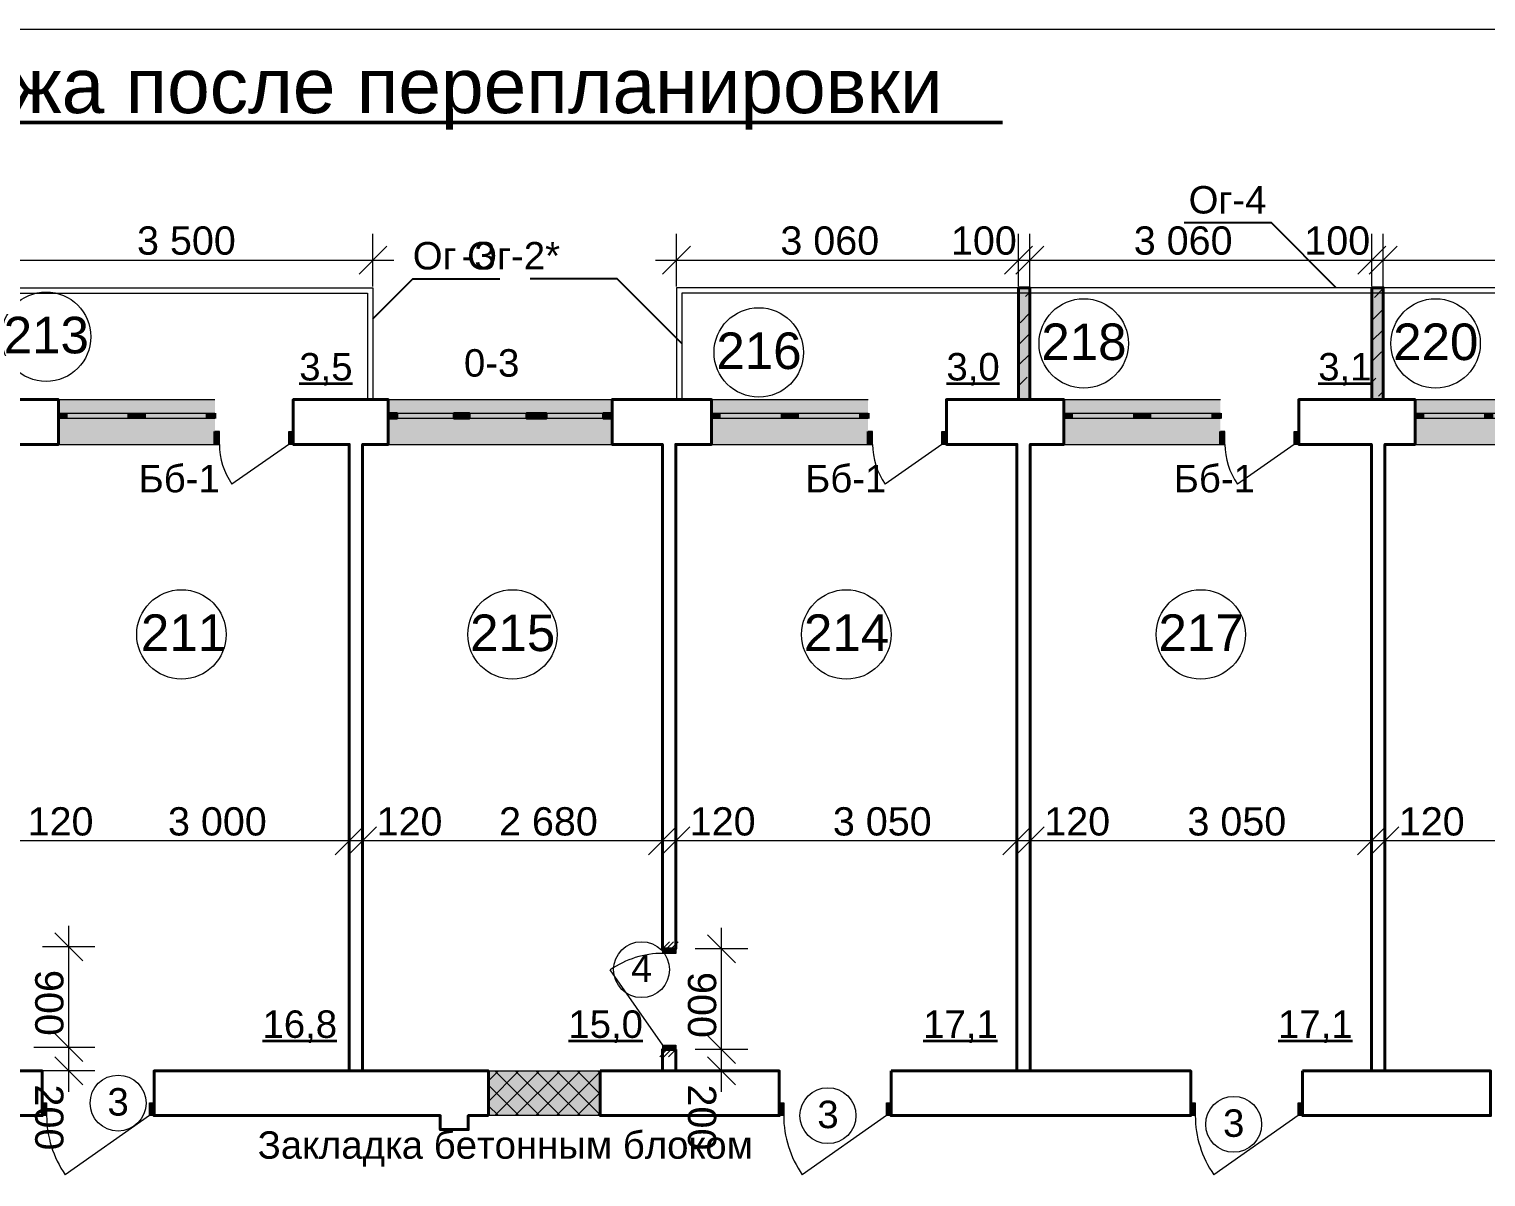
# Model space of a CAD drawing. Header units: millimetres. Extents: x 1372 to 666090, y 1285 to 31551.
# Drawn here: x 174953 to 187981, y 21268 to 31529 of the extents above; entities that cross this region are included whole.
import ezdxf

# ---------------------------------------------------------------- set-up
doc = ezdxf.new("R2010")
doc.units = ezdxf.units.MM
for name, color, linetype in [('PDF _(((((ВСЕ И ВСЕ РАЗМЕРЫ И ТД', 7, 'Continuous'), ('PDF _2D-чертеж - Общий', 7, 'Continuous'), ('PDF _Аннотация - Общий', 7, 'Continuous'), ('PDF _Интерьер - Мебель', 7, 'Continuous'), ('PDF _Конструктив - Стены Несущие', 7, 'Continuous'), ('PDF _Размер - Общий', 7, 'Continuous'), ('PDF _Текст', 7, 'Continuous')]:
    doc.layers.add(name, color=color, linetype=linetype)
doc.layers.add('PDF _2D - Общий', color=7, linetype='Continuous', true_color=0x7e7e7e)
doc.styles.add('PDF Arial', font='arial.ttf')

msp = doc.modelspace()

# ---------------------------------------------------------------- hatches: boundary and pattern name
at = {"layer": 'PDF _Конструктив - Стены Несущие', "true_color": 0xffffff, "transparency": 33554559}
for points in [[(176615.2, 28217.1), (176615.2, 28097.1), (176615.2, 28047.1), (176615.2, 27817), (175214.8, 27817), (175214.8, 28047.1), (175214.8, 28097.1), (175214.8, 28217.1)], [(180166.1, 28217.1), (180166.1, 28097.1), (180166.1, 28047.1), (180166.1, 27817), (178165.6, 27817), (178165.6, 28047.1), (178165.6, 28097.1), (178165.6, 28217.1)], [(182456.7, 28217.1), (182456.7, 28097.1), (182456.7, 28047.1), (182456.7, 27817), (181056.3, 27817), (181056.3, 28047.1), (181056.3, 28097.1), (181056.3, 28217.1)], [(185607.5, 28217.1), (185607.5, 28097.1), (185607.5, 28047.1), (185607.5, 27817), (184207.2, 27817), (184207.2, 28047.1), (184207.2, 28097.1), (184207.2, 28217.1)], [(188748.3, 28217.1), (188748.3, 28097.1), (188748.3, 28047.1), (188748.3, 27817), (187348, 27817), (187348, 28047.1), (187348, 28097.1), (187348, 28217.1)]]:
    msp.add_hatch(color=7, dxfattribs=at).paths.add_polyline_path(points)

# ---------------------------------------------------------------- linework, layer by layer
at = {"layer": 'PDF _(((((ВСЕ И ВСЕ РАЗМЕРЫ И ТД', "lineweight": 50}
msp.add_lwpolyline([(183659.3, 30695), (170862.9, 30695)], dxfattribs=at)
at = {"layer": 'PDF _2D - Общий', "color": 7, "lineweight": 35}
for points in [[(177369, 28360), (177558.8, 28360), (177654.8, 28360), (177844.6, 28360)], [(183156.9, 28360), (183346.6, 28360), (183442.7, 28360), (183632.4, 28360)], [(186482.3, 28360), (186672, 28360), (186768.1, 28360), (186957.8, 28360)], [(177040.1, 22483.1), (177419.6, 22483.1), (177515.7, 22483.1), (177705.4, 22483.1)], [(179775.6, 22483.1), (180155.1, 22483.1), (180251.2, 22483.1), (180440.9, 22483.1)], [(182949.1, 22483.1), (183328.6, 22483.1), (183424.7, 22483.1), (183614.4, 22483.1)], [(186122.7, 22483.1), (186502.2, 22483.1), (186598.2, 22483.1), (186787.9, 22483.1)]]:
    msp.add_lwpolyline(points, dxfattribs=at)
at = {"layer": 'PDF _2D - Общий', "color": 7, "lineweight": 20}
for points in [[(179060.8, 21942.8), (179333.6, 22215.6)], [(179060.8, 22126.7), (179149.7, 22215.6)], [(179117.4, 21815.5), (179517.5, 22215.6)], [(179517.5, 21815.5), (179117.5, 22215.6)], [(179301.2, 21815.5), (179701.4, 22215.6)], [(179701.5, 21815.5), (179301.3, 22215.6)], [(179485.2, 21815.5), (179885.3, 22215.6)], [(179885.4, 21815.5), (179485.3, 22215.6)], [(179669.1, 21815.5), (180061.1, 22207.4)], [(180061.1, 21823.7), (179669.2, 22215.6)], [(180061.1, 22007.6), (179853.1, 22215.6)], [(180061.1, 22191.5), (180036.9, 22215.6)], [(179333.7, 21815.5), (179060.8, 22088.3)], [(179853, 21815.5), (180061.1, 22023.6)], [(179149.8, 21815.5), (179060.8, 21904.5)], [(180036.9, 21815.5), (180061.1, 21839.7)]]:
    msp.add_lwpolyline(points, dxfattribs=at)
msp.add_lwpolyline([(180061.1, 21815.5), (179060.8, 21815.5), (179060.8, 22215.6), (180061.1, 22215.6)], close=True, dxfattribs=at)
at = {"layer": 'PDF _2D - Общий', "color": 7, "lineweight": 0, "true_color": 0xffffff, "transparency": 33554559}
msp.add_solid([(180061.1, 21815.5), (179060.8, 21815.5), (180061.1, 22215.6), (179060.8, 22215.6)], dxfattribs=at)
at = {"layer": 'PDF _2D-чертеж - Общий', "lineweight": 20}
msp.add_lwpolyline([(170862.9, 31528.7), (170914, 31528.7), (210424.1, 31528.7), (210424.1, 3121.4), (170914, 3121.4), (170914, 3092.8)], dxfattribs=at)
at = {"layer": 'PDF _Аннотация - Общий', "lineweight": 20}
for points in [[(174527.9, 28217.1), (174527.9, 29217.4), (178028.5, 29217.4), (178028.5, 28217.1)], [(196125.2, 28217.1), (196125.2, 29217.4), (180741.7, 29217.4), (180741.7, 28217.1)], [(174577.9, 28217.1), (174577.9, 29167.4), (177978.5, 29167.4), (177978.5, 28217.1)], [(196075.2, 28217.1), (196075.2, 29167.4), (180791.7, 29167.4), (180791.7, 28217.1)], [(180616.2, 23306.5), (180680.6, 23370.8)], [(180652.6, 23306.5), (180716.9, 23370.8)], [(180694.7, 23306.5), (180759.1, 23370.8)], [(180593.4, 22341.9), (180657.7, 22406.2)], [(180629.7, 22341.9), (180694.1, 22406.2)], [(180671.9, 22341.9), (180736.2, 22406.2)]]:
    msp.add_lwpolyline(points, dxfattribs=at)
at = {"layer": 'PDF _Интерьер - Мебель', "lineweight": 20}
for centre, radius in [((175104.8, 28779.1), 399.7), ((184384.9, 28719), 399.7), ((187531.6, 28718.9), 399.8), ((181478.6, 28638.7), 399.8), ((176315.1, 26117.4), 399.7), ((179275.9, 26117.4), 399.7), ((182261.6, 26117.3), 399.8), ((185432.4, 26117.3), 399.8)]:
    msp.add_circle(centre, radius, dxfattribs=at)
at = {"layer": 'PDF _Интерьер - Мебель', "lineweight": 15}
for centre, radius in [((180430.5, 23120.8), 250), ((175748.6, 21927.8), 250), ((182097.3, 21815.5), 250.1), ((185725.7, 21737.8), 250)]:
    msp.add_circle(centre, radius, dxfattribs=at)
at = {"layer": 'PDF _Конструктив - Стены Несущие', "lineweight": 25}
for points in [[(186642, 29217.4), (186063.5, 29795.8), (185283.4, 29795.8)], [(178028.5, 28940.3), (178384, 29295.7), (179164.2, 29295.7)], [(180791.7, 28717.3), (180213.2, 29295.7), (179433.1, 29295.7)]]:
    msp.add_lwpolyline(points, dxfattribs=at)
at = {"layer": 'PDF _Конструктив - Стены Несущие', "lineweight": 40}
for points in [[(183802.5, 29217.4), (183802.5, 28217.1), (183902.5, 28217.1), (183902.5, 29217.4)], [(186962.9, 29217.4), (186962.9, 28217.1), (187062.9, 28217.1), (187062.9, 29217.4)], [(174349.6, 28097.1), (174349.6, 28047.1), (174349.6, 27817), (174694.7, 27817), (174694.7, 23325.1), (174809.7, 23325.1), (174814.7, 23325.1), (174814.7, 27817), (175214.8, 27817), (175214.8, 28047.1), (175214.8, 28097.1), (175214.8, 28217.1), (174349.6, 28217.1)], [(177935.5, 22215.6), (177815.5, 22215.6), (177815.5, 27817), (177315.4, 27817), (177315.4, 27932.1), (177315.4, 28217.1), (178165.6, 28217.1), (178165.6, 28097.1), (178165.6, 28047.1), (178165.6, 27817), (177935.5, 27817)], [(180166.1, 28097.1), (180166.1, 28217.1), (181056.3, 28217.1), (181056.3, 28097.1), (181056.3, 28047.1), (181056.3, 27817), (180736.2, 27817), (180736.2, 23306.5), (180621.3, 23306.5), (180616.2, 23306.5), (180616.2, 27817), (180166.1, 27817), (180166.1, 28047.1)], [(183787, 22215.6), (183787, 27817), (183156.9, 27817), (183156.9, 27932.1), (183156.9, 28217.1), (183787, 28217.1), (183907, 28217.1), (184207.2, 28217.1), (184207.2, 28097.1), (184207.2, 28047.1), (184207.2, 27817), (183907, 27817), (183907, 22215.6)], [(186957.8, 22215.6), (186957.8, 27817), (186307.7, 27817), (186307.7, 27932.1), (186307.7, 28217.1), (186957.8, 28217.1), (187077.8, 28217.1), (187348, 28217.1), (187348, 28097.1), (187348, 28047.1), (187348, 27817), (187077.8, 27817), (187077.8, 22215.6)], [(180736.2, 22406.2), (180621.3, 22406.2), (180616.2, 22406.2), (180616.2, 22215.6), (180736.2, 22215.6)], [(174419.6, 21815.5), (174419.6, 21690.5), (174669.7, 21690.5), (174669.7, 21815.5), (175069.8, 21815.5), (175069.8, 21930.5), (175069.8, 22215.6), (173799.5, 22215.6), (173799.5, 21815.5)], [(179060.8, 21815.5), (178880.8, 21815.5), (178880.8, 21690.5), (178630.7, 21690.5), (178630.7, 21815.5), (176070, 21815.5), (176070, 21930.5), (176070, 22215.6), (179060.8, 22215.6)], [(180061.1, 22215.6), (180061.1, 21815.5), (181661.5, 21815.5), (181661.5, 21930.5), (181661.5, 22215.6)], [(182661.8, 22215.6), (182661.8, 21930.5), (182661.8, 21815.5), (185342.4, 21815.5), (185342.4, 21930.5), (185342.4, 22215.6)], [(186342.7, 22215.6), (186342.7, 21930.5), (186342.7, 21815.5), (188023.1, 21815.5), (188023.1, 21930.5), (188023.1, 22215.6)]]:
    msp.add_lwpolyline(points, close=True, dxfattribs=at)
at = {"layer": 'PDF _Конструктив - Стены Несущие', "lineweight": 5}
for points in [[(186984.5, 29130.9), (187062.9, 29209.3)], [(183865.4, 29138), (183902.5, 29175.1)], [(183815.9, 28904.6), (183902.5, 28991.2)], [(186962.9, 28925.4), (187062.9, 29025.4)], [(183802.5, 28707.3), (183902.5, 28807.3)], [(186962.9, 28741.5), (187062.9, 28841.5)], [(183802.5, 28523.4), (183902.5, 28623.4)], [(186962.9, 28557.6), (187048.1, 28642.9)], [(183802.5, 28339.5), (183879.5, 28416.6)], [(186962.9, 28373.7), (186998.6, 28409.5)], [(187019.8, 28246.8), (187062.9, 28289.8)], [(183900.8, 28253.9), (183902.5, 28255.6)]]:
    msp.add_lwpolyline(points, dxfattribs=at)
at = {"layer": 'PDF _Конструктив - Стены Несущие', "lineweight": 20}
for points in [[(175214.8, 28217.1), (176615.2, 28217.1)], [(178165.6, 28217.1), (180166.1, 28217.1)], [(181056.3, 28217.1), (182456.7, 28217.1)], [(184207.2, 28217.1), (185607.5, 28217.1)], [(187348, 28217.1), (188748.3, 28217.1)], [(175214.8, 28097.1), (175289.8, 28097.1), (175289.8, 28047.1), (175214.8, 28047.1)], [(175289.8, 28097.1), (175840, 28097.1)], [(175840, 28047.1), (175289.8, 28047.1)], [(175990, 28097.1), (176540.2, 28097.1)], [(176540.2, 28047.1), (175990, 28047.1)], [(176615.2, 28047.1), (176540.2, 28047.1), (176540.2, 28097.1), (176615.2, 28097.1)], [(178240.6, 28097.1), (178753.7, 28097.1)], [(178753.7, 28047.1), (178240.6, 28047.1)], [(178889.8, 28097.1), (179402.9, 28097.1)], [(179402.9, 28047.1), (178889.8, 28047.1)], [(179578, 28097.1), (180091.1, 28097.1)], [(180091.1, 28047.1), (179578, 28047.1)], [(181056.3, 28097.1), (181131.3, 28097.1), (181131.3, 28047.1), (181056.3, 28047.1)], [(181131.3, 28097.1), (181681.5, 28097.1)], [(181681.5, 28047.1), (181131.3, 28047.1)], [(181831.5, 28097.1), (182381.6, 28097.1)], [(182381.6, 28047.1), (181831.5, 28047.1)], [(182456.7, 28047.1), (182381.6, 28047.1), (182381.6, 28097.1), (182456.7, 28097.1)], [(184207.2, 28097.1), (184282.1, 28097.1), (184282.1, 28047.1), (184207.2, 28047.1)], [(184282.1, 28097.1), (184832.3, 28097.1)], [(184832.3, 28047.1), (184282.1, 28047.1)], [(184982.3, 28097.1), (185532.4, 28097.1)], [(185532.4, 28047.1), (184982.3, 28047.1)], [(185607.5, 28047.1), (185532.4, 28047.1), (185532.4, 28097.1), (185607.5, 28097.1)], [(187348, 28097.1), (187422.9, 28097.1), (187422.9, 28047.1), (187348, 28047.1)], [(187422.9, 28097.1), (187973.1, 28097.1)], [(187973.1, 28047.1), (187422.9, 28047.1)], [(175214.8, 27817), (176615.2, 27817), (176655.2, 27817), (176655.2, 27932.1), (176615.2, 27932.1), (176615.2, 27817)], [(181056.3, 27817), (182456.7, 27817), (182496.7, 27817), (182496.7, 27932.1), (182456.7, 27932.1), (182456.7, 27817)], [(184207.2, 27817), (185607.5, 27817), (185647.5, 27817), (185647.5, 27932.1), (185607.5, 27932.1), (185607.5, 27817)], [(187348, 27817), (188748.3, 27817), (188788.3, 27817), (188788.3, 27932.1), (188748.3, 27932.1), (188748.3, 27817)], [(177275.3, 27817), (176767.3, 27461.3)], [(178165.6, 27817), (180166.1, 27817)], [(183116.9, 27817), (182608.8, 27461.3)], [(186267.7, 27817), (185759.6, 27461.3)], [(180621.3, 22446.3), (180150.8, 23118.1)], [(176030, 21815.5), (175276.2, 21287.7)], [(182621.8, 21815.5), (181867.9, 21287.7)], [(186302.6, 21815.5), (185548.9, 21287.7)]]:
    msp.add_lwpolyline(points, dxfattribs=at)
at = {"layer": 'PDF _Конструктив - Стены Несущие', "lineweight": 40}
for points in [[(175214.8, 28097.1), (175214.8, 28047.1)], [(176615.2, 28097.1), (176615.2, 28047.1)], [(178165.6, 28097.1), (178165.6, 28047.1)], [(180166.1, 28097.1), (180166.1, 28047.1)], [(181056.3, 28097.1), (181056.3, 28047.1)], [(182456.7, 28097.1), (182456.7, 28047.1)], [(184207.2, 28097.1), (184207.2, 28047.1)], [(185607.5, 28097.1), (185607.5, 28047.1)], [(187348, 28097.1), (187348, 28047.1)], [(176615.2, 27817), (176615.2, 27932.1)], [(177315.4, 27817), (177315.4, 27932.1)], [(182456.7, 27817), (182456.7, 27932.1)], [(183156.9, 27817), (183156.9, 27932.1)], [(185607.5, 27817), (185607.5, 27932.1)], [(186307.7, 27817), (186307.7, 27932.1)], [(180736.2, 23306.5), (180621.3, 23306.5)], [(180736.2, 22406.2), (180621.3, 22406.2)], [(175069.8, 21815.5), (175069.8, 21930.5)], [(176070, 21815.5), (176070, 21930.5)], [(181661.5, 21815.5), (181661.5, 21930.5)], [(182661.8, 21815.5), (182661.8, 21930.5)], [(185342.4, 21815.5), (185342.4, 21930.5)], [(186342.7, 21815.5), (186342.7, 21930.5)]]:
    msp.add_lwpolyline(points, dxfattribs=at)
at = {"layer": 'PDF _Конструктив - Стены Несущие', "lineweight": 20}
for points in [[(175915, 28047.1), (175840, 28047.1), (175840, 28097.1), (175915, 28097.1), (175990, 28097.1), (175990, 28047.1)], [(181756.5, 28047.1), (181681.5, 28047.1), (181681.5, 28097.1), (181756.5, 28097.1), (181831.5, 28097.1), (181831.5, 28047.1)], [(184907.3, 28047.1), (184832.3, 28047.1), (184832.3, 28097.1), (184907.3, 28097.1), (184982.3, 28097.1), (184982.3, 28047.1)], [(188048.1, 28047.1), (187973.1, 28047.1), (187973.1, 28097.1), (188048.1, 28097.1), (188123.1, 28097.1), (188123.1, 28047.1)], [(177315.4, 27817), (177275.3, 27817), (177275.3, 27932.1), (177315.4, 27932.1)], [(183156.9, 27817), (183116.9, 27817), (183116.9, 27932.1), (183156.9, 27932.1)], [(186307.7, 27817), (186267.7, 27817), (186267.7, 27932.1), (186307.7, 27932.1)], [(180736.2, 23306.5), (180736.2, 23266.5), (180621.3, 23266.5), (180621.3, 23306.5)], [(180621.3, 22406.2), (180621.3, 22446.3), (180736.2, 22446.3), (180736.2, 22406.2)], [(175069.8, 21930.5), (175109.8, 21930.5), (175109.8, 21815.5), (175069.8, 21815.5)], [(176070, 21815.5), (176030, 21815.5), (176030, 21930.5), (176070, 21930.5)], [(181661.5, 21930.5), (181701.5, 21930.5), (181701.5, 21815.5), (181661.5, 21815.5)], [(182661.8, 21815.5), (182621.8, 21815.5), (182621.8, 21930.5), (182661.8, 21930.5)], [(185342.4, 21930.5), (185382.4, 21930.5), (185382.4, 21815.5), (185342.4, 21815.5)], [(186342.7, 21815.5), (186302.6, 21815.5), (186302.6, 21930.5), (186342.7, 21930.5)]]:
    msp.add_lwpolyline(points, close=True, dxfattribs=at)
at = {"layer": 'PDF _Конструктив - Стены Несущие', "lineweight": 35}
for points in [[(178165.6, 28097.1), (178240.6, 28097.1), (178240.6, 28047.1), (178165.6, 28047.1)], [(180166.1, 28047.1), (180091.1, 28047.1), (180091.1, 28097.1), (180166.1, 28097.1)]]:
    msp.add_lwpolyline(points, dxfattribs=at)
for points in [[(178821.8, 28047.1), (178753.7, 28047.1), (178753.7, 28097.1), (178821.8, 28097.1), (178889.8, 28097.1), (178889.8, 28047.1)], [(179490.4, 28047.1), (179402.9, 28047.1), (179402.9, 28097.1), (179490.4, 28097.1), (179578, 28097.1), (179578, 28047.1)]]:
    msp.add_lwpolyline(points, close=True, dxfattribs=at)
at = {"layer": 'PDF _Конструктив - Стены Несущие', "color": 7, "lineweight": 0, "true_color": 0xffffff}
for centre, radius, start, end in [((177275.3, 27817), 620.1, 179.99957, 215.0014), ((183117.3, 27817.1), 620.6, 180.00934, 214.98571), ((186268.1, 27817.1), 620.6, 180.00934, 214.98571), ((180621.2, 22446.4), 820.1, 89.99611, 125.00285), ((176029.8, 21815.5), 920, 180.00012, 215.00346), ((182621.7, 21815.5), 920.2, 179.99976, 214.99782), ((186301.9, 21815.4), 919.5, 179.99607, 215.02147)]:
    msp.add_arc(centre, radius, start, end, dxfattribs=at)
at = {"layer": 'PDF _Конструктив - Стены Несущие', "color": 7, "lineweight": 0, "true_color": 0xffffff, "transparency": 33554559}
for points in [[(183802.5, 29217.4), (183902.5, 29217.4), (183802.5, 28217.1), (183902.5, 28217.1)], [(186962.9, 29217.4), (187062.9, 29217.4), (186962.9, 28217.1), (187062.9, 28217.1)], [(175214.8, 28097.1), (175289.8, 28097.1), (175214.8, 28047.1), (175289.8, 28047.1)], [(175289.8, 28097.1), (175840, 28097.1), (175289.8, 28047.1), (175840, 28047.1)], [(175915, 28047.1), (175840, 28047.1), (175915, 28097.1), (175840, 28097.1)], [(175915, 28097.1), (175990, 28097.1), (175915, 28047.1), (175990, 28047.1)], [(175990, 28097.1), (176540.2, 28097.1), (175990, 28047.1), (176540.2, 28047.1)], [(176615.2, 28047.1), (176540.2, 28047.1), (176615.2, 28097.1), (176540.2, 28097.1)], [(178165.6, 28097.1), (178240.6, 28097.1), (178165.6, 28047.1), (178240.6, 28047.1)], [(178240.6, 28097.1), (178753.7, 28097.1), (178240.6, 28047.1), (178753.7, 28047.1)], [(178821.8, 28047.1), (178753.7, 28047.1), (178821.8, 28097.1), (178753.7, 28097.1)], [(178821.8, 28097.1), (178889.8, 28097.1), (178821.8, 28047.1), (178889.8, 28047.1)], [(178889.8, 28097.1), (179402.9, 28097.1), (178889.8, 28047.1), (179402.9, 28047.1)], [(179490.4, 28047.1), (179402.9, 28047.1), (179490.4, 28097.1), (179402.9, 28097.1)], [(179490.4, 28097.1), (179578, 28097.1), (179490.4, 28047.1), (179578, 28047.1)], [(179578, 28097.1), (180091.1, 28097.1), (179578, 28047.1), (180091.1, 28047.1)], [(180166.1, 28047.1), (180091.1, 28047.1), (180166.1, 28097.1), (180091.1, 28097.1)], [(181056.3, 28097.1), (181131.3, 28097.1), (181056.3, 28047.1), (181131.3, 28047.1)], [(181131.3, 28097.1), (181681.5, 28097.1), (181131.3, 28047.1), (181681.5, 28047.1)], [(181756.5, 28047.1), (181681.5, 28047.1), (181756.5, 28097.1), (181681.5, 28097.1)], [(181756.5, 28097.1), (181831.5, 28097.1), (181756.5, 28047.1), (181831.5, 28047.1)], [(181831.5, 28097.1), (182381.6, 28097.1), (181831.5, 28047.1), (182381.6, 28047.1)], [(182456.7, 28047.1), (182381.6, 28047.1), (182456.7, 28097.1), (182381.6, 28097.1)], [(184207.2, 28097.1), (184282.1, 28097.1), (184207.2, 28047.1), (184282.1, 28047.1)], [(184282.1, 28097.1), (184832.3, 28097.1), (184282.1, 28047.1), (184832.3, 28047.1)], [(184907.3, 28047.1), (184832.3, 28047.1), (184907.3, 28097.1), (184832.3, 28097.1)], [(184907.3, 28097.1), (184982.3, 28097.1), (184907.3, 28047.1), (184982.3, 28047.1)], [(184982.3, 28097.1), (185532.4, 28097.1), (184982.3, 28047.1), (185532.4, 28047.1)], [(185607.5, 28047.1), (185532.4, 28047.1), (185607.5, 28097.1), (185532.4, 28097.1)], [(187348, 28097.1), (187422.9, 28097.1), (187348, 28047.1), (187422.9, 28047.1)], [(187422.9, 28097.1), (187973.1, 28097.1), (187422.9, 28047.1), (187973.1, 28047.1)], [(188048.1, 28047.1), (187973.1, 28047.1), (188048.1, 28097.1), (187973.1, 28097.1)], [(176615.2, 27932.1), (176655.2, 27932.1), (176615.2, 27817), (176655.2, 27817)], [(177315.4, 27817), (177275.3, 27817), (177315.4, 27932.1), (177275.3, 27932.1)], [(182456.7, 27932.1), (182496.7, 27932.1), (182456.7, 27817), (182496.7, 27817)], [(183156.9, 27817), (183116.9, 27817), (183156.9, 27932.1), (183116.9, 27932.1)], [(185607.5, 27932.1), (185647.5, 27932.1), (185607.5, 27817), (185647.5, 27817)], [(186307.7, 27817), (186267.7, 27817), (186307.7, 27932.1), (186267.7, 27932.1)], [(180736.2, 23306.5), (180736.2, 23266.5), (180621.3, 23306.5), (180621.3, 23266.5)], [(180621.3, 22406.2), (180621.3, 22446.3), (180736.2, 22406.2), (180736.2, 22446.3)], [(175069.8, 21930.5), (175109.8, 21930.5), (175069.8, 21815.5), (175109.8, 21815.5)], [(176070, 21815.5), (176030, 21815.5), (176070, 21930.5), (176030, 21930.5)], [(181661.5, 21930.5), (181701.5, 21930.5), (181661.5, 21815.5), (181701.5, 21815.5)], [(182661.8, 21815.5), (182621.8, 21815.5), (182661.8, 21930.5), (182621.8, 21930.5)], [(185342.4, 21930.5), (185382.4, 21930.5), (185342.4, 21815.5), (185382.4, 21815.5)], [(186342.7, 21815.5), (186302.6, 21815.5), (186342.7, 21930.5), (186302.6, 21930.5)]]:
    msp.add_solid(points, dxfattribs=at)
at = {"layer": 'PDF _Размер - Общий', "lineweight": 20}
for points in [[(177903.5, 29338.7), (178153.6, 29588.7)], [(178028.5, 29229.3), (178028.5, 29698.1)], [(180866.6, 29588.7), (180616.6, 29338.7)], [(180741.7, 29229.3), (180741.7, 29698.1)], [(183677.4, 29338.7), (183927.4, 29588.7)], [(184027.4, 29588.7), (183777.4, 29338.7)], [(183802.5, 29229.3), (183802.5, 29698.1)], [(183902.5, 29229.3), (183902.5, 29698.1)], [(186837.8, 29338.7), (187087.8, 29588.7)], [(187187.9, 29588.7), (186937.8, 29338.7)], [(186962.9, 29229.3), (186962.9, 29698.1)], [(187062.9, 29229.3), (187062.9, 29698.1)], [(174340.3, 29463.7), (174527.9, 29463.7), (178028.5, 29463.7), (178216.1, 29463.7)], [(180554.1, 29463.7), (180741.7, 29463.7), (183802.5, 29463.7), (183902.5, 29463.7), (186962.9, 29463.7), (187062.9, 29463.7), (190123.7, 29463.7), (190223.7, 29463.7), (193284.5, 29463.7), (193384.5, 29463.7), (196125.2, 29463.7), (196312.7, 29463.7)], [(177815.5, 24505.6), (177815.5, 24036.7)], [(177935.5, 24505.6), (177935.5, 24036.7)], [(180616.2, 24505.6), (180616.2, 24036.7)], [(180736.2, 24505.6), (180736.2, 24036.7)], [(183787, 24505.6), (183787, 24036.7)], [(183907, 24505.6), (183907, 24036.7)], [(186957.8, 24505.6), (186957.8, 24036.7)], [(187077.8, 24505.6), (187077.8, 24036.7)], [(177690.5, 24146.1), (177940.5, 24396.2)], [(178060.5, 24396.2), (177810.5, 24146.1)], [(180491.1, 24146.1), (180741.3, 24396.2)], [(180861.3, 24396.2), (180611.3, 24146.1)], [(183662, 24146.1), (183912.1, 24396.2)], [(184032.1, 24396.2), (183782.1, 24146.1)], [(186832.8, 24146.1), (187082.9, 24396.2)], [(187202.9, 24396.2), (186952.9, 24146.1)], [(197813.1, 24271.1), (197625.5, 24271.1), (197225.5, 24271.1), (193384.5, 24271.1), (193264.4, 24271.1), (190238.7, 24271.1), (190118.6, 24271.1), (187077.8, 24271.1), (186957.8, 24271.1), (183907, 24271.1), (183787, 24271.1), (180736.2, 24271.1), (180616.2, 24271.1), (177935.5, 24271.1), (177815.5, 24271.1), (174814.7, 24271.1), (174694.7, 24271.1), (172089, 24271.1), (171969, 24271.1), (170862.9, 24271.1)]]:
    msp.add_lwpolyline(points, dxfattribs=at)
at = {"layer": 'PDF _Размер - Общий', "lineweight": 5}
for points in [[(175307, 22028), (175307, 22215.6), (175307, 22424.9), (175307, 23325.1), (175307, 23512.7)], [(181145, 22028), (181145, 22215.6), (181145, 22406.2), (181145, 23306.5), (181145, 23494)], [(175541.4, 23325.1), (175072.5, 23325.1)], [(175432, 23200.1), (175181.9, 23450.2)], [(181270, 23181.4), (181020, 23431.5)], [(181379.5, 23306.5), (180910.6, 23306.5)], [(175181.9, 22549.9), (175432, 22299.9)], [(175541.4, 22424.9), (174994.8, 22424.9)], [(181020, 22531.3), (181270, 22281.2)], [(175181.9, 22340.6), (175432, 22090.6)], [(181379.5, 22406.2), (180910.6, 22406.2)], [(181020, 22340.6), (181270, 22090.6)], [(175541.4, 22215.6), (175072.5, 22215.6)], [(181379.5, 22215.6), (180910.6, 22215.6)]]:
    msp.add_lwpolyline(points, dxfattribs=at)

# ---------------------------------------------------------------- texts
at = {"layer": 'PDF _Текст', "attachment_point": 7, "style": 'PDF Arial'}
for s, insert, char_height in [('План второго этажа после перепланировки', (169251, 30629.8), 490.974), ('Ог-4', (185322.8, 29877.1), 245.49), ('3 500', (175918.1, 29509.1), 252.71), ('3 060', (181671.9, 29509.1), 252.71), ('100', (183197.3, 29509.1), 252.71), ('3 060', (184832.5, 29509.1), 252.71), ('100', (186357.7, 29509.1), 252.71), ('Ог Ог-2*', (178384, 29377), 245.49), ('-3', (178820.7, 29377), 245.49), ('213', (174725.7, 28625.6), 326.99), ('216', (181099.5, 28485.4), 326.99), ('218', (184005.7, 28565.5), 326.99), ('220', (187152.5, 28565.5), 326.99), ('0-3', (178841.9, 28418.7), 245.49), ('3,5', (177369, 28342.1), 245.49), ('3,0', (183156.9, 28342.1), 245.49), ('3,1', (186482.3, 28342.1), 245.49), ('Бб-1', (175932.2, 27384.7), 245.49), ('Бб-1', (181893.3, 27384.7), 245.49), ('Бб-1', (185189.7, 27384.7), 245.49), ('211', (175952.7, 25969.8), 326.99), ('215', (178896.7, 25963.9), 326.99), ('214', (181882.5, 25969.8), 326.99), ('217', (185053.3, 25969.8), 326.99), ('120', (174939.8, 24316.5), 252.71), ('3 000', (176195.1, 24316.5), 252.71), ('120', (178060.6, 24316.5), 252.71), ('2 680', (179155.8, 24316.5), 252.71), ('120', (180861.3, 24316.5), 252.71), ('3 050', (182141.6, 24316.5), 252.71), ('120', (184032.1, 24316.5), 252.71), ('3 050', (185312.4, 24316.5), 252.71), ('120', (187202.9, 24316.5), 252.71), ('4', (180335.6, 23010), 245.5), ('16,8', (177040.1, 22465.2), 245.49), ('15,0', (179775.6, 22465.2), 245.49), ('17,1', (182949.1, 22465.2), 245.49), ('17,1', (186122.7, 22465.2), 245.49), ('3', (175653.7, 21812.6), 245.5), ('3', (182002.5, 21700.3), 245.5), ('3', (185630.8, 21622.6), 245.5), ('Закладка бетонным блоком', (176997.1, 21359.3), 245.487)]:
    msp.add_mtext(s, dxfattribs=dict(at, insert=insert, char_height=char_height))
at = {"layer": 'PDF _Текст', "char_height": 252.71, "attachment_point": 7, "rotation": 270, "style": 'PDF Arial'}
for s, insert in [('900', (175003.5, 23118.5)), ('900', (180841.5, 23099.8)), ('200', (175003.5, 22094)), ('200', (180841.5, 22094))]:
    msp.add_mtext(s, dxfattribs=dict(at, insert=insert))

doc.saveas('drawing.dxf')
